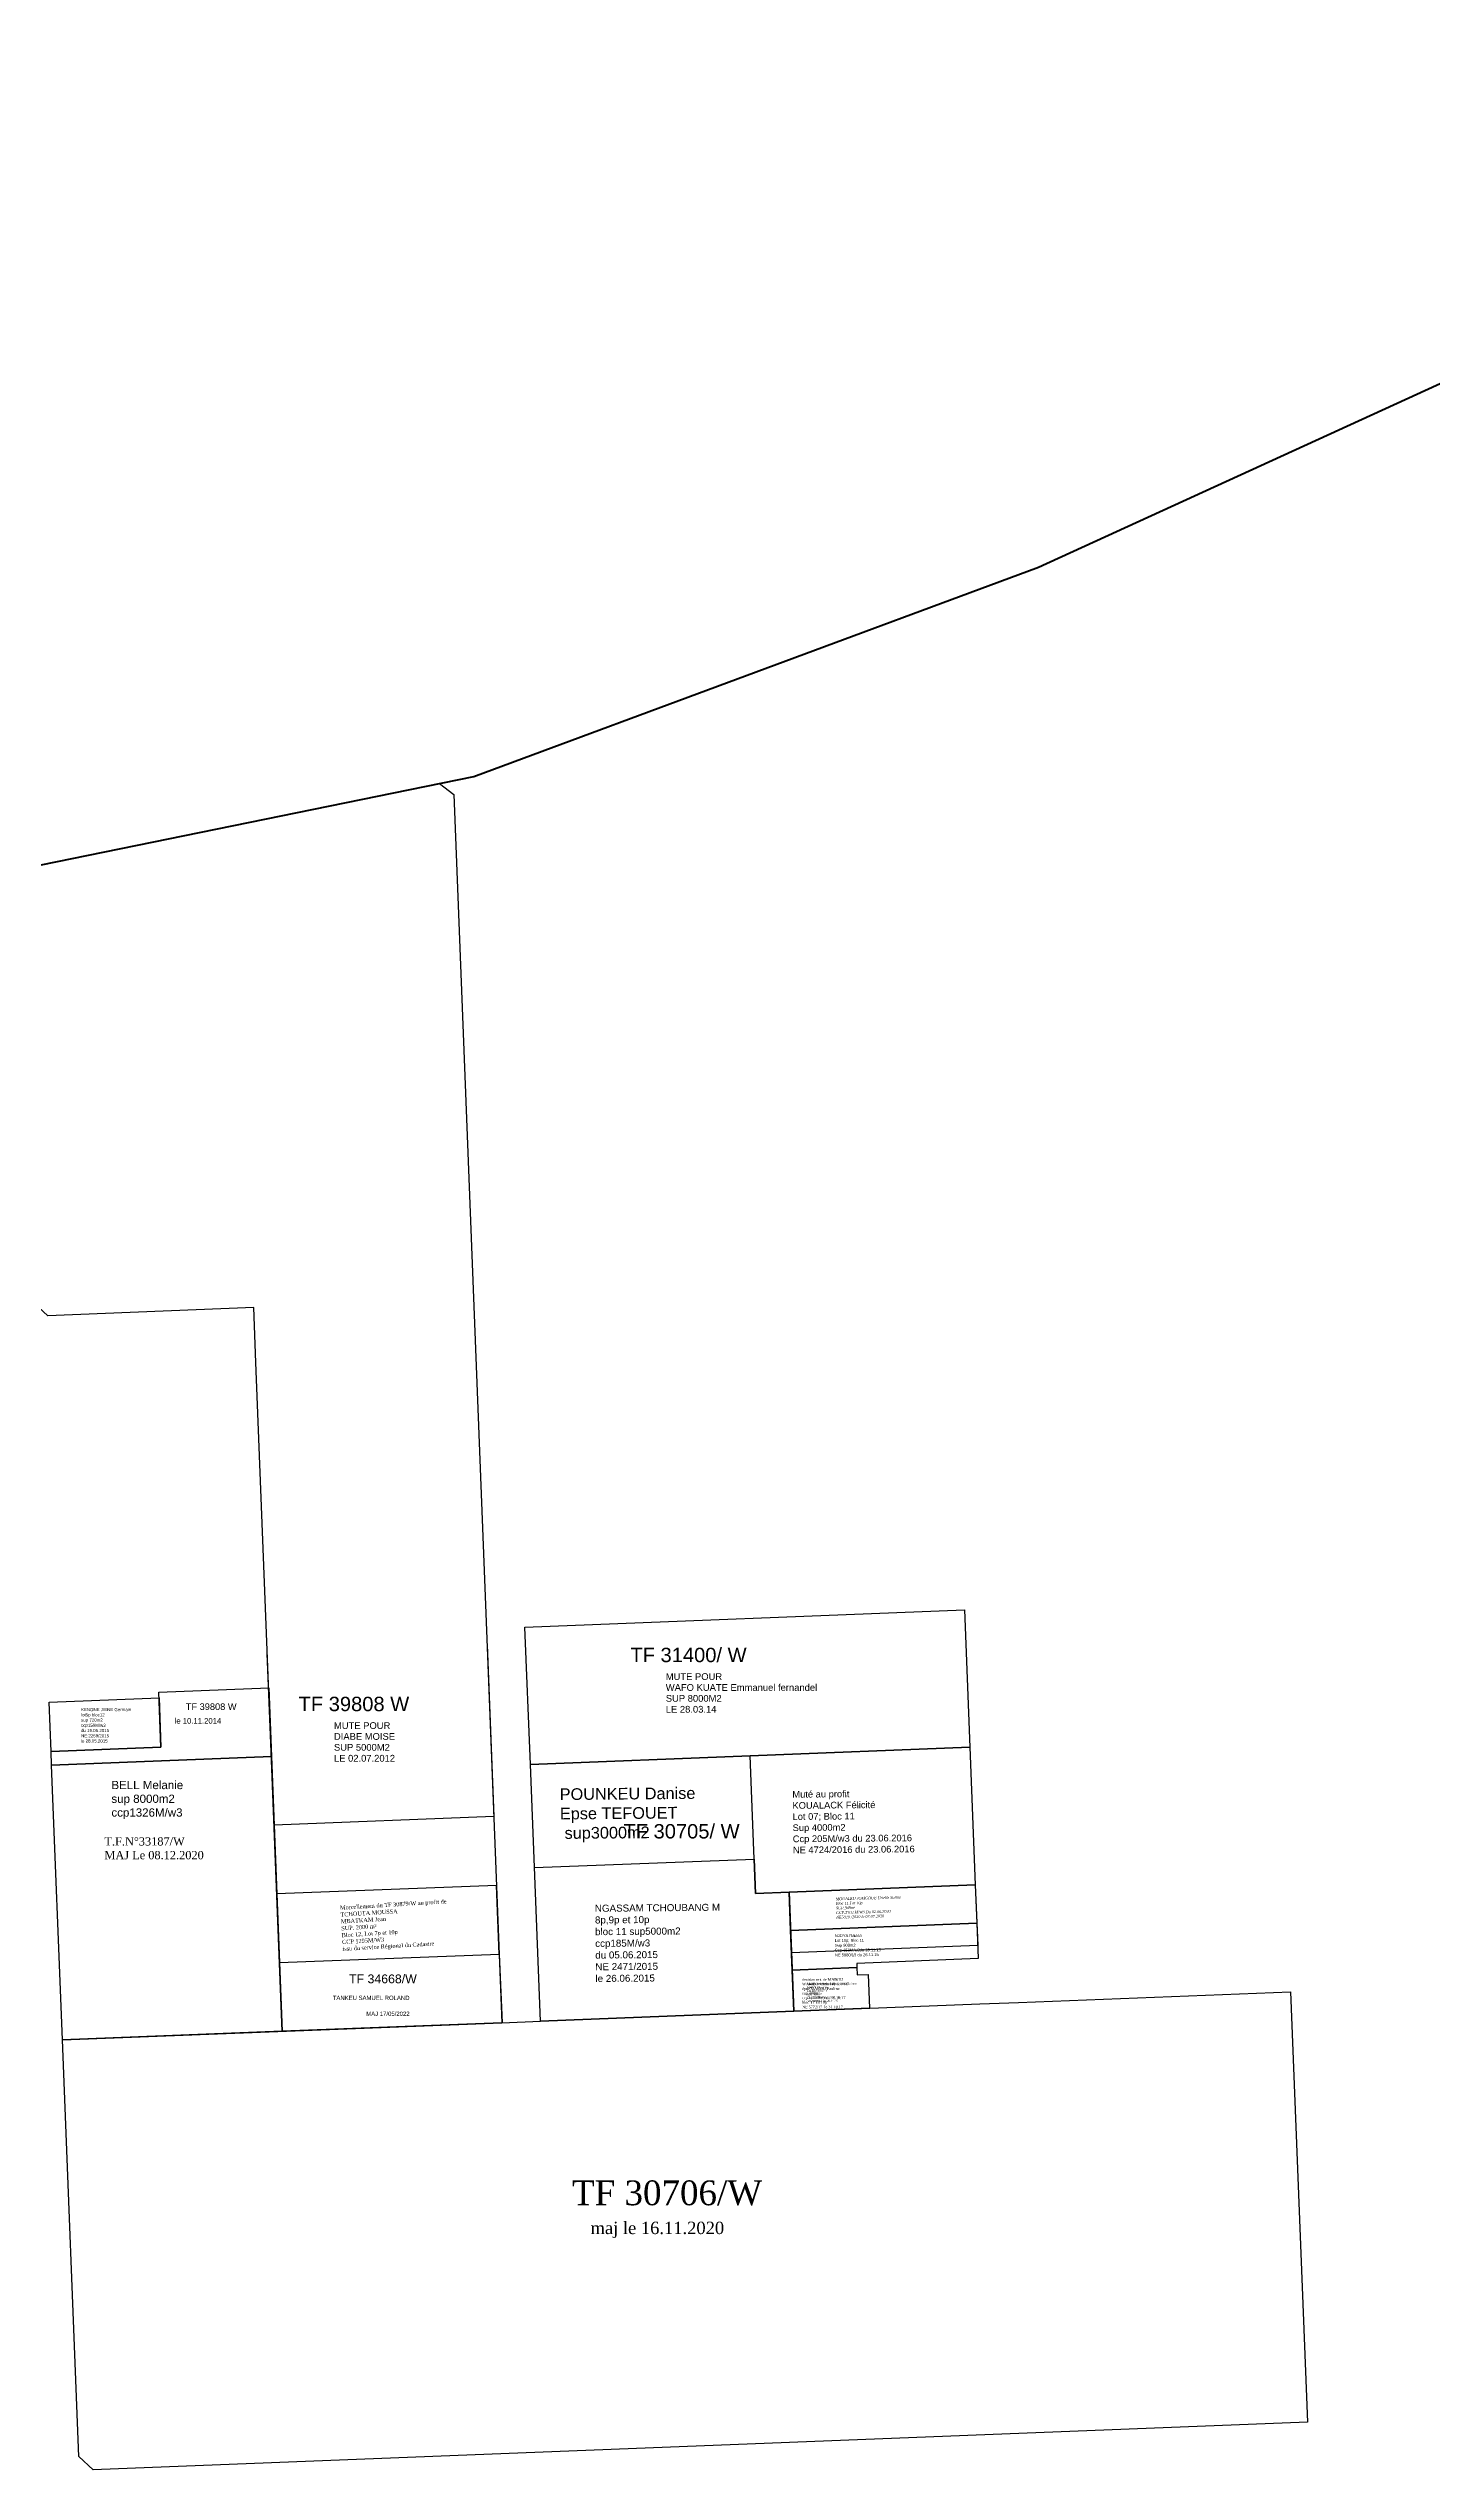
# Model space of a CAD drawing. Header units: millimetres. Extents: x 590121 to 927379, y 438565 to 1441738.
# Drawn here: x 926372 to 926876, y 1440857 to 1441738 of the extents above; entities that cross this region are included whole.
import ezdxf

# ---------------------------------------------------------------- set-up
doc = ezdxf.new("R2010")
doc.units = ezdxf.units.MM
doc.header["$LTSCALE"] = 10
doc.layers.add('end maj 26 02 2021', color=30, linetype='Continuous')
doc.layers.add('MAJ JAN 2022', color=12, linetype='Continuous')
doc.styles.get("Standard").update_dxf_attribs({"font": 'arial.ttf'})
doc.styles.add('Times 1.0', font='times.ttf', dxfattribs={"width": 0.99, "height": 1})

msp = doc.modelspace()

# ---------------------------------------------------------------- linework, layer by layer
at = {"layer": 'end maj 26 02 2021', "color": 3, "linetype": 'ByBlock'}
for p, q in [((926454.27, 1441091.94), (926451.81, 1441154.39)), ((926531.75, 1441157.54), (926534.21, 1441095.09)), ((926534.21, 1441095.09), (926454.27, 1441091.94))]:
    msp.add_line(p, q, dxfattribs=at)
at = {"layer": 'end maj 26 02 2021', "linetype": 'ByBlock', "flags": 128}
msp.add_lwpolyline([(927154.59, 1441738.09), (927154.59, 1441738.09), (927354.01, 1441306.62), (927379.06, 1441152.8), (927302.72, 1440896.94), (927279.62, 1440838.97), (927263.99, 1440817.14), (927269.67, 1440730.08), (927279.86, 1440573.85), (927289.89, 1440419.91), (926860.68, 1440445.92), (926429.11, 1440472.07), (926383.47, 1440474.83), (926369.23, 1440836.78), (926357.44, 1441136.55), (926345.65, 1441436.32), (926526.96, 1441473.37), (926732.34, 1441549.44), (927116.72, 1441725.21)], close=True, dxfattribs=at)
at = {"layer": 'end maj 26 02 2021', "color": 6, "linetype": 'ByBlock', "lineweight": 50, "ltscale": 0.0014, "flags": 128}
msp.add_lwpolyline([(926345.65, 1441436.32), (926526.96, 1441473.37), (926732.34, 1441549.44), (927116.72, 1441725.21), (927209.38, 1441468.44), (927200.03, 1441238.89), (927250.29, 1441027.38), (927269.67, 1440730.08), (927279.86, 1440573.85), (927297.57, 1440302.03), (927314.23, 1440046.55), (927326.85, 1439853.01), (927293.42, 1439714.94), (927182.79, 1439477.78), (927049.93, 1439191.39), (926921.99, 1438918.34)], dxfattribs=at)
at = {"layer": 'end maj 26 02 2021', "color": 3, "linetype": 'ByBlock', "lineweight": -3, "ltscale": 0.0014, "flags": 128}
for points in [[(926514.49, 1441470.82), (926519.59, 1441466.83), (926537.16, 1441020.14), (926537.16, 1441020.14), (926457.22, 1441017.01), (926447.65, 1441260.19), (926446.87, 1441280.18), (926371.92, 1441277.23), (926366.73, 1441282.03), (926360.74, 1441434.37), (926365.44, 1441440.36)], [(926452.3, 1441141.9), (926453.29, 1441116.92), (926373.35, 1441113.78), (926373.15, 1441118.77), (926413.12, 1441120.35), (926412.34, 1441140.33)], [(926453.29, 1441116.92), (926457.22, 1441017.01), (926377.28, 1441013.86), (926373.35, 1441113.78)], [(926823.93, 1441031.43), (926830.09, 1440874.93), (926388.43, 1440857.55), (926383.24, 1440862.35), (926377.28, 1441013.86), (926537.16, 1441020.14), (926551.15, 1441020.7), (926643.28, 1441024.32), (926711.02, 1441026.99), (926725.01, 1441027.54)]]:
    msp.add_lwpolyline(points, close=True, dxfattribs=at)
at = {"layer": 'end maj 26 02 2021', "color": 3, "linetype": 'ByBlock', "flags": 128}
for points in [[(926705.39, 1441170.25), (926707.35, 1441120.29), (926547.48, 1441114), (926545.51, 1441163.96)], [(926707.35, 1441120.29), (926709.32, 1441070.32), (926641.59, 1441067.66), (926643.3, 1441024.32), (926551.15, 1441020.7), (926547.48, 1441114)]]:
    msp.add_lwpolyline(points, close=True, dxfattribs=at)
at = {"layer": 'end maj 26 02 2021', "linetype": 'ByBlock', "ltscale": 0.0014, "flags": 128}
msp.add_lwpolyline([(926412.43, 1441138.34), (926413.12, 1441120.35), (926373.15, 1441118.77), (926372.43, 1441136.76)], close=True, dxfattribs=at)
at = {"layer": 'end maj 26 02 2021', "color": 150, "linetype": 'ByBlock', "lineweight": -3, "ltscale": 0.0014, "flags": 128}
for points in [[(926707.35, 1441120.29), (926709.32, 1441070.32), (926629.38, 1441067.18), (926627.42, 1441117.15)], [(926709.32, 1441070.32), (926709.87, 1441056.33), (926642.14, 1441053.67), (926641.59, 1441067.66)], [(926709.87, 1441056.33), (926710.38, 1441043.47), (926666.17, 1441041.73), (926666.22, 1441040.24), (926642.71, 1441039.2), (926642.14, 1441053.67)], [(926666.22, 1441040.24), (926666.33, 1441037.53), (926670.33, 1441037.7), (926670.81, 1441025.4), (926643.3, 1441024.32), (926642.71, 1441039.2)], [(926666.22, 1441040.24), (926666.33, 1441037.53), (926670.33, 1441037.7), (926670.81, 1441025.4), (926643.3, 1441024.32), (926642.71, 1441039.2)]]:
    msp.add_lwpolyline(points, close=True, dxfattribs=at)
at = {"layer": 'end maj 26 02 2021', "linetype": 'ByBlock', "ltscale": 0.0014, "flags": 128}
msp.add_lwpolyline([(926548.95, 1441076.53), (926628.89, 1441079.67), (926629.38, 1441067.18), (926641.59, 1441067.66)], dxfattribs=at)
at = {"layer": 'MAJ JAN 2022', "color": 1, "ltscale": 0.0014, "flags": 128}
msp.add_lwpolyline([(926535.19, 1441070.1), (926455.25, 1441066.96), (926456.23, 1441041.98), (926536.17, 1441045.12)], close=True, dxfattribs=at)
at = {"layer": 'MAJ JAN 2022', "color": 3, "ltscale": 0.0014, "flags": 128}
msp.add_lwpolyline([(926641.58, 1441067.66), (926709.32, 1441070.33), (926710.19, 1441048.22), (926642.45, 1441045.56)], close=True, dxfattribs=at)
at = {"layer": 'MAJ JAN 2022', "color": 7, "ltscale": 0.0014, "flags": 128}
msp.add_lwpolyline([(926536.17, 1441045.12), (926537.17, 1441020.14), (926457.22, 1441017.01), (926456.24, 1441041.99)], close=True, dxfattribs=at)

# ---------------------------------------------------------------- texts
at = {"layer": 'end maj 26 02 2021', "color": 1, "linetype": 'ByBlock', "ltscale": 0.0014}
for s, height, p in [('TF 31400/ W', 5.2347, (926583.87, 1441151.26)), ('MUTE POUR', 2.446, (926596.74, 1441144.79)), ('TF 39808 W', 5.235, (926463.18, 1441133.44)), ('WAFO KUATE Emmanuel fernandel', 2.446, (926596.74, 1441140.83)), ('SUP 8000M2', 2.446, (926596.74, 1441136.87)), ('TF 39808 W', 2.404, (926422.15, 1441133.87)), ('MUTE POUR', 2.446, (926476.05, 1441126.98)), ('LE 28.03.14', 2.446, (926596.74, 1441132.91)), ('SUP 5000M2', 2.446, (926476.05, 1441119.06)), ('DIABE MOISE', 2.446, (926476.05, 1441123.02)), ('LE 02.07.2012', 2.446, (926476.05, 1441115.1)), ('TF 30705/ W', 5.2347, (926581.33, 1441087.14))]:
    msp.add_text(s, height=height, dxfattribs=at).set_placement(p)
at = {"layer": 'end maj 26 02 2021', "linetype": 'ByBlock', "lineweight": -3}
msp.add_text('le 10.11.2014', height=2, dxfattribs=at).set_placement((926418.12, 1441128.91))
at = {"layer": 'end maj 26 02 2021', "color": 3, "linetype": 'ByBlock', "ltscale": 0.0014}
for s, height, p in [('TF 34668/W', 3.204, (926481.55, 1441034.49)), ('TANKEU SAMUEL ROLAND', 1.5509, (926475.61, 1441028.41)), ('MAJ 17/05/2022', 1.5509, (926487.79, 1441022.62))]:
    msp.add_text(s, height=height, dxfattribs=at).set_placement(p)
at = {"layer": 'end maj 26 02 2021', "color": 0, "linetype": 'ByBlock', "width": 29.4468, "attachment_point": 1}
for s, insert, char_height in [('KENGNE JIENE Germain\\Plot5p bloc12\\Psup 720m2\\Pccp159M/w3\\Pdu 19.05.2015\\PNE:2259/2015\\Ple 28.05.2015', (926384.06, 1441134.58), 1.1412), ('BELL Melanie\\Psup 8000m2\\Pccp1326M/w3', (926395.11, 1441108.09), 3)]:
    msp.add_mtext(s, dxfattribs=dict(at, insert=insert, char_height=char_height))
at = {"layer": 'end maj 26 02 2021', "color": 0, "linetype": 'ByBlock', "attachment_point": 1, "rotation": 0.50274}
for s, insert, char_height, width in [('POUNKEU Danise \\PEpse TEFOUET\\P sup3000m2', (926558.14, 1441105.35), 4.2392, 123.9556), ('{\\C1;Muté au profit \\P}KOUALACK Félicité  \\PLot 07; Bloc 11 \\PSup 4000m2\\PCcp 205M/w3 du 23.06.2016\\PNE 4724/2016 du 23.06.2016', (926642.77, 1441104.4), 2.4282, 71.0012), ('NGASSAM TCHOUBANG M\\P8p,9p et 10p\\Pbloc 11 sup5000m2\\Pccp185M/w3\\Pdu 05.06.2015\\PNE 2471/2015\\Ple 26.06.2015', (926570.93, 1441063.02), 2.552, 74.6206), ('NJOYA Raissa\\PLot 10p; Bloc 11 \\PSup 909m2\\PCcp 150M/w3du 19.11.15\\PNE 5980/15 du 26.11.15', (926658.2, 1441052.31), 1.0527, 30.781), ('MABOU WAMBO Michel & KAYO épse MABOU Pauline\\PLot 10p; Bloc 11 \\PSup 400m2\\PCcp 150M/w3du 19.11.15\\PNE 5906/15 du 26.11.15', (926648.16, 1441034.54), 0.7369, 21.5467)]:
    msp.add_mtext(s, dxfattribs=dict(at, insert=insert, char_height=char_height, width=width))
at = {"layer": 'end maj 26 02 2021', "color": 150, "linetype": 'ByBlock', "lineweight": -3, "ltscale": 0.0014, "attachment_point": 1, "style": 'Times 1.0'}
for s, insert, char_height, width in [('{\\C1;T.F.N°33187/W\\PMAJ Le 08.12.2020}', (926392.56, 1441087.59), 3, 41.3814), ('desistement de MABOU WAMBO Michel & KAYO épse MABOU Pauline\\Psup 400m²\\Pccp 157MW3 du 16.10.17\\Pbloc 11 lot 10p\\PNE 5772/17  le 31.10.17', (926646.3, 1441036.38), 1, 18.4662), ('{\\C1;TF 30706/W\\P\\H0.5x;    maj le 16.11.2020}', (926562.65, 1440962.78), 9, 2151.9435)]:
    msp.add_mtext(s, dxfattribs=dict(at, insert=insert, char_height=char_height, width=width))
for s, insert, char_height, width, rotation in [('{\\fTimes New Roman|b0|i1|c0|p18;\\C7;MOUALEU JOMGOUE Urielle Soline\\PBloc 11 Lot 10p\\PSUP.949m²\\PCCP.2102 M/W3 Du 02.06.2020\\PNE5029 /2020 le 07.07.2020}', (926658.55, 1441065.66), 1, 72.8845, 1.468), ('{\\C1;Morcellement du TF 30879/W au profit de\\P\\C256;TCHOUTA MOUSSA\\PMBATKAM Jean\\PSUP. 2000 m²\\PBloc 12, Lot 7p et 10p\\PCCP 1295M/W3 \\Pissu du service Régional du Cadastre}', (926478.21, 1441062.7), 1.5, 92.4569, 3.44568)]:
    msp.add_mtext(s, dxfattribs=dict(at, insert=insert, char_height=char_height, width=width, rotation=rotation))

doc.saveas('drawing.dxf')
